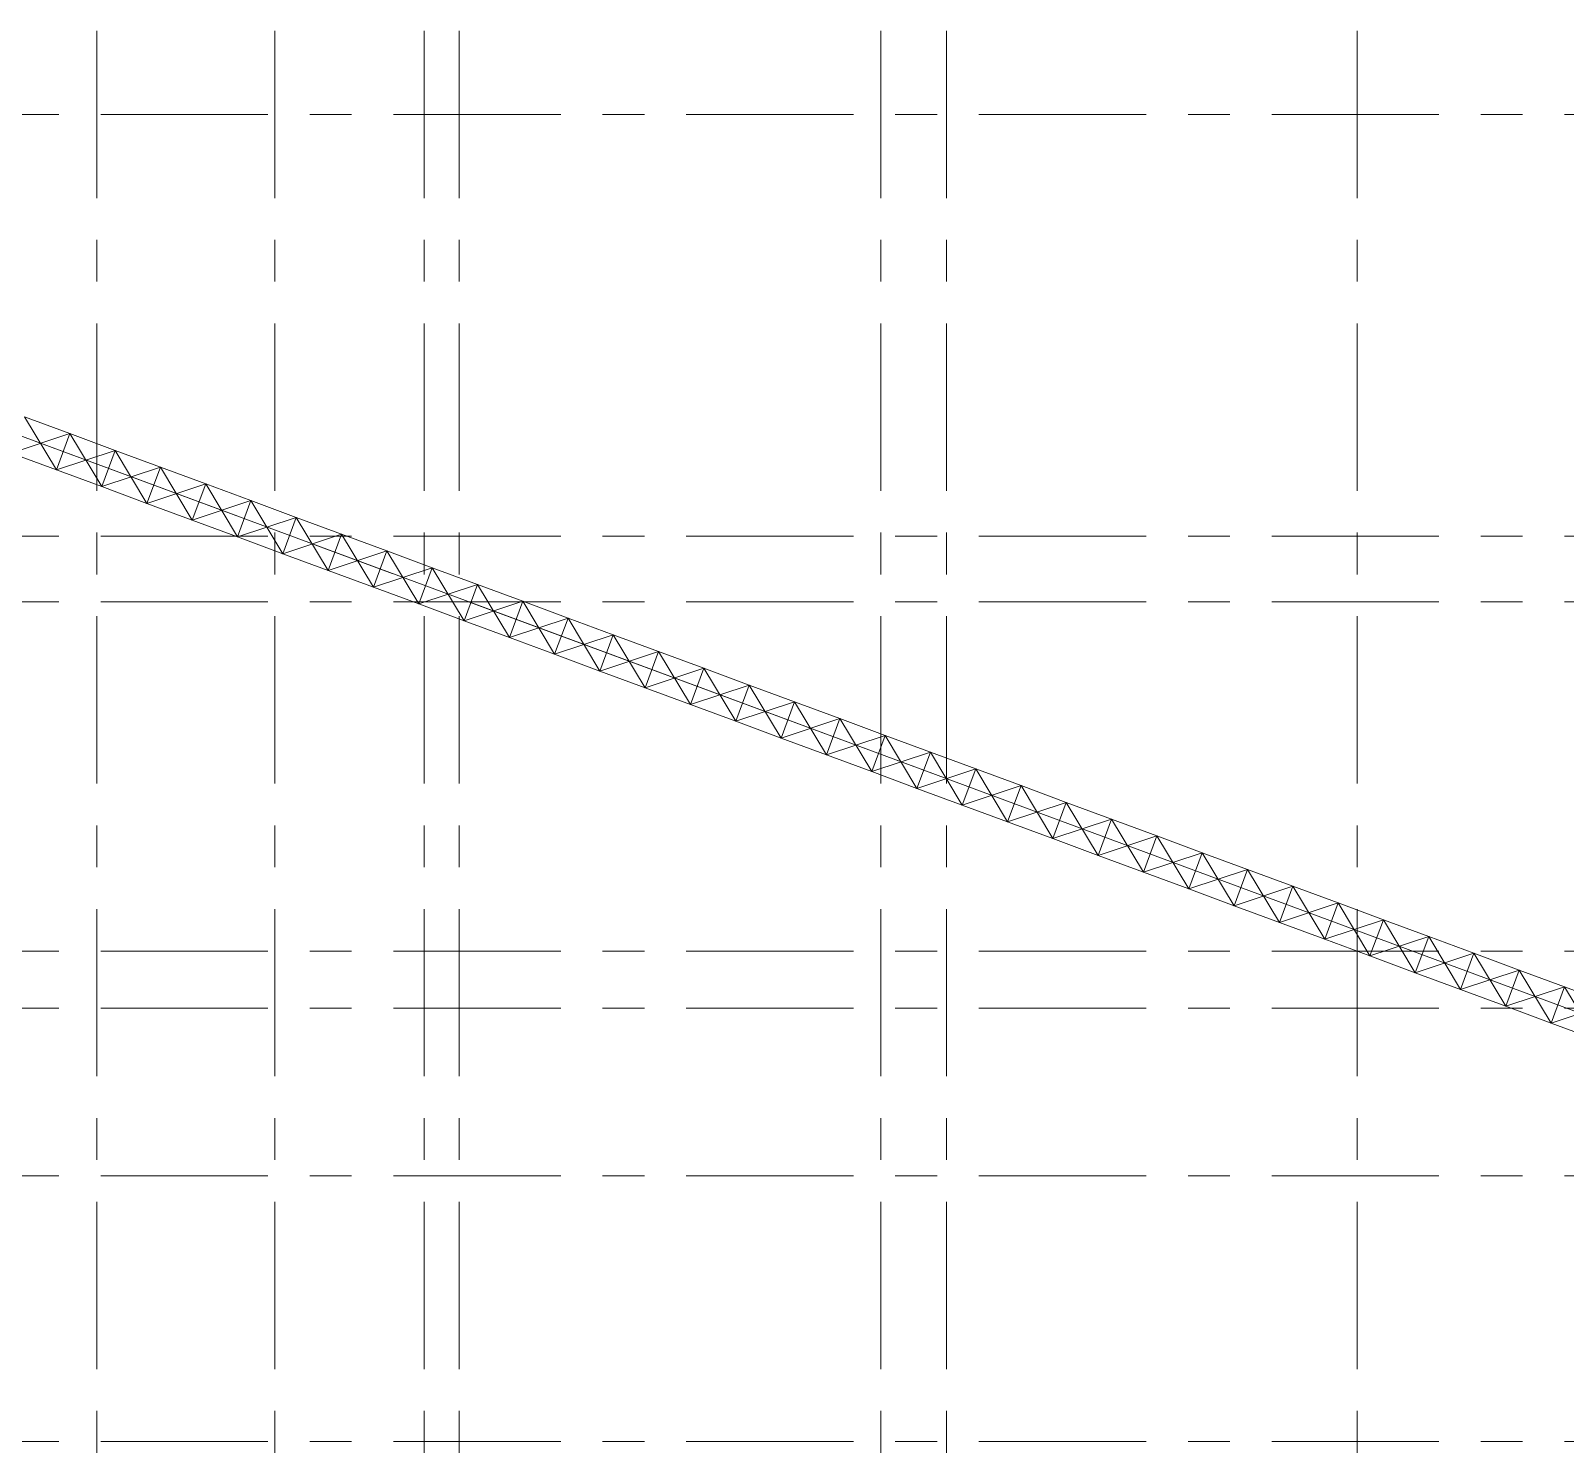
# Model space of a CAD drawing. Header units: millimetres. Extents: x 890967 to 1027655, y -688991 to -624560.
# Drawn here: x 924360 to 959311, y -656848 to -624587 of the extents above; entities that cross this region are included whole.
import ezdxf

# ---------------------------------------------------------------- set-up
doc = ezdxf.new("R2010")
doc.units = ezdxf.units.MM
doc.header["$LTSCALE"] = 300
doc.linetypes.add('CENTER2', pattern=[1.125, 0.75, -0.125, 0.125, -0.125])
doc.linetypes.add('Ligne de quadrillage', pattern=[22.225, 12.7, -3.175, 3.175, -3.175])
doc.layers.add('HACHT', color=8, linetype='Continuous', lineweight=5)
doc.layers.add('VATLIEU', color=32, linetype='Continuous', lineweight=9)
doc.layers.add('TUONG', color=2, linetype='Continuous')

# ---------------------------------------------------------------- blocks, each defined once
blk = doc.blocks.new('TRỤC CHÍNH BM')
at = {"layer": 'HACHT', "linetype": 'Ligne de quadrillage'}
for p, q in [((1745105, -332061), (1745105, -394815)), ((1749155, -332061), (1749155, -394815)), ((1752555, -332061), (1752555, -394815)), ((1753355, -332061), (1753355, -392910)), ((1762955, -332061), (1762955, -394815)), ((1764455, -332061), (1764455, -394815)), ((1773805, -332061), (1773805, -394815)), ((1711853, -333971), (1837538, -333971)), ((1711853, -343571), (1837538, -343571)), ((1711853, -345071), (1837538, -345071)), ((1711853, -353021), (1837538, -353021)), ((1711853, -354321), (1837538, -354321)), ((1711853, -358136), (1837538, -358136)), ((1711853, -364186), (1837538, -364186))]:
    blk.add_line(p, q, dxfattribs=at)
blk = doc.blocks.new('TC1')
at = {"layer": 'VATLIEU', "linetype": 'CENTER2', "ltscale": 50}
blk.add_line((1145636, -337445), (1188674, -353366), dxfattribs=at)
at = {"layer": 'VATLIEU', "ltscale": 500}
for p, q in [((1157710, -341911), (1209299, -361003)), ((1168188, -345319), (1167156, -344937)), ((1167156, -344938), (1167882, -346145)), ((1166851, -345763), (1168188, -345319)), ((1167882, -346145), (1168188, -345319)), ((1169219, -345701), (1168188, -345319)), ((1168188, -345319), (1168914, -346526)), ((1166851, -345763), (1167882, -346145)), ((1167882, -346145), (1169219, -345701)), ((1168914, -346526), (1169219, -345701)), ((1170251, -346083), (1169220, -345701)), ((1169220, -345701), (1169946, -346908)), ((1167882, -346145), (1168914, -346526)), ((1168914, -346526), (1170251, -346083)), ((1169946, -346908), (1170251, -346083)), ((1171283, -346465), (1170251, -346083)), ((1170251, -346083), (1170977, -347290)), ((1168914, -346526), (1169946, -346908)), ((1169946, -346908), (1171283, -346465)), ((1170977, -347290), (1171283, -346465)), ((1172314, -346846), (1171283, -346465)), ((1171283, -346465), (1172009, -347672)), ((1169946, -346908), (1170977, -347290)), ((1170977, -347290), (1172314, -346846)), ((1172009, -347672), (1172314, -346846)), ((1173346, -347228), (1172314, -346846)), ((1172314, -346846), (1173041, -348054)), ((1170977, -347290), (1172009, -347672)), ((1172009, -347672), (1173346, -347228)), ((1173041, -348054), (1173346, -347228)), ((1174378, -347610), (1173346, -347228)), ((1173346, -347228), (1174072, -348435)), ((1172009, -347672), (1173041, -348054)), ((1173041, -348054), (1174378, -347610)), ((1174072, -348435), (1174378, -347610)), ((1175409, -347992), (1174378, -347610)), ((1174378, -347610), (1175104, -348817)), ((1173041, -348054), (1174072, -348435)), ((1174072, -348435), (1175409, -347992)), ((1175104, -348817), (1175409, -347992)), ((1176441, -348373), (1175409, -347992)), ((1175409, -347992), (1176135, -349199)), ((1174072, -348435), (1175104, -348817)), ((1175104, -348817), (1176441, -348373)), ((1176135, -349199), (1176441, -348373)), ((1177472, -348755), (1176441, -348373)), ((1176441, -348374), (1177167, -349581)), ((1176135, -349199), (1177472, -348755)), ((1177167, -349581), (1177472, -348755)), ((1178504, -349137), (1177473, -348755)), ((1177473, -348755), (1178199, -349962)), ((1175104, -348817), (1176135, -349199)), ((1177167, -349581), (1178504, -349137)), ((1178199, -349962), (1178504, -349137)), ((1179536, -349519), (1178504, -349137)), ((1178504, -349137), (1179230, -350344)), ((1176135, -349199), (1177167, -349581)), ((1177167, -349581), (1178199, -349962)), ((1178199, -349962), (1179536, -349519)), ((1179230, -350344), (1179536, -349519)), ((1180567, -349900), (1179536, -349519)), ((1179536, -349519), (1180262, -350726)), ((1178199, -349962), (1179230, -350344)), ((1179230, -350344), (1180567, -349900)), ((1180262, -350726), (1180567, -349900)), ((1181599, -350282), (1180567, -349901)), ((1180567, -349901), (1181294, -351108)), ((1179230, -350344), (1180262, -350726)), ((1180262, -350726), (1181599, -350282)), ((1181294, -351108), (1181599, -350282)), ((1182631, -350664), (1181599, -350282)), ((1181599, -350282), (1182325, -351490)), ((1180262, -350726), (1181294, -351108)), ((1181294, -351108), (1182631, -350664)), ((1182325, -351490), (1182631, -350664)), ((1183662, -351046), (1182631, -350664)), ((1182631, -350664), (1183357, -351871)), ((1181294, -351108), (1182325, -351490)), ((1182325, -351490), (1183662, -351046)), ((1183357, -351871), (1183662, -351046)), ((1184694, -351428), (1183662, -351046)), ((1183662, -351046), (1184388, -352253)), ((1182325, -351490), (1183357, -351871)), ((1183357, -351871), (1184694, -351428)), ((1184388, -352253), (1184694, -351428)), ((1185725, -351809), (1184694, -351428)), ((1184694, -351428), (1185420, -352635)), ((1183357, -351871), (1184388, -352253)), ((1184388, -352253), (1185725, -351809)), ((1185420, -352635), (1185725, -351809)), ((1186757, -352191), (1185726, -351809)), ((1185726, -351809), (1186452, -353017)), ((1184388, -352253), (1185420, -352635)), ((1185420, -352635), (1186757, -352191)), ((1186452, -353017), (1186757, -352191)), ((1187789, -352573), (1186757, -352191)), ((1186757, -352191), (1187483, -353398)), ((1185420, -352635), (1186452, -353017)), ((1186452, -353017), (1187789, -352573)), ((1187483, -353398), (1187789, -352573)), ((1188820, -352955), (1187789, -352573)), ((1187789, -352573), (1188515, -353780)), ((1187483, -353398), (1188820, -352955)), ((1188515, -353780), (1188820, -352955)), ((1189852, -353336), (1188820, -352955)), ((1188820, -352955), (1189547, -354162)), ((1186452, -353017), (1187483, -353398)), ((1188515, -353780), (1189852, -353336)), ((1189547, -354162), (1189852, -353336)), ((1190884, -353718), (1189852, -353337)), ((1189852, -353337), (1190578, -354544)), ((1187483, -353398), (1188515, -353780)), ((1188515, -353780), (1189547, -354162)), ((1189547, -354162), (1190884, -353718)), ((1190578, -354544), (1190884, -353718)), ((1191915, -354100), (1190884, -353718)), ((1190884, -353718), (1191610, -354926)), ((1189547, -354162), (1190578, -354544)), ((1190578, -354544), (1191915, -354100)), ((1191610, -354926), (1191915, -354100)), ((1192947, -354482), (1191915, -354100)), ((1191915, -354100), (1192641, -355307)), ((1190578, -354544), (1191610, -354926)), ((1191610, -354926), (1192947, -354482)), ((1192641, -355307), (1192947, -354482)), ((1193978, -354864), (1192947, -354482)), ((1192947, -354482), (1193673, -355689)), ((1191610, -354926), (1192641, -355307)), ((1192641, -355307), (1193978, -354864)), ((1193673, -355689), (1193978, -354864)), ((1195010, -355245), (1193979, -354864)), ((1193979, -354864), (1194705, -356071)), ((1192641, -355307), (1193673, -355689)), ((1193673, -355689), (1195010, -355245)), ((1194705, -356071), (1195010, -355245)), ((1196042, -355627), (1195010, -355245)), ((1195010, -355245), (1195736, -356453)), ((1193673, -355689), (1194705, -356071)), ((1194705, -356071), (1196042, -355627)), ((1195736, -356453), (1196042, -355627)), ((1197073, -356009), (1196042, -355627)), ((1196042, -355627), (1196768, -356834)), ((1194705, -356071), (1195736, -356453)), ((1195736, -356453), (1197073, -356009)), ((1196768, -356834), (1197073, -356009)), ((1198105, -356391), (1197073, -356009)), ((1197073, -356009), (1197800, -357216)), ((1195736, -356453), (1196768, -356834)), ((1196768, -356834), (1198105, -356391)), ((1197800, -357216), (1198105, -356391)), ((1199137, -356772), (1198105, -356391)), ((1198105, -356391), (1198831, -357598)), ((1196768, -356834), (1197800, -357216)), ((1197800, -357216), (1199137, -356772)), ((1198831, -357598), (1199137, -356772)), ((1200168, -357154), (1199137, -356772)), ((1199137, -356773), (1199863, -357980)), ((1198831, -357598), (1200168, -357154)), ((1199863, -357980), (1200168, -357154)), ((1201200, -357536), (1200168, -357154)), ((1200168, -357154), (1200894, -358361)), ((1197800, -357216), (1198831, -357598)), ((1199863, -357980), (1201200, -357536)), ((1200894, -358361), (1201200, -357536)), ((1202231, -357918), (1201200, -357536)), ((1201200, -357536), (1201926, -358743)), ((1198831, -357598), (1199863, -357980)), ((1199863, -357980), (1200894, -358361)), ((1200894, -358361), (1202231, -357918)), ((1201926, -358743), (1202231, -357918)), ((1203263, -358299), (1202231, -357918)), ((1202231, -357918), (1202958, -359125)), ((1200894, -358361), (1201926, -358743)), ((1201926, -358743), (1203263, -358299)), ((1201926, -358743), (1202958, -359125))]:
    blk.add_line(p, q, dxfattribs=at)

msp = doc.modelspace()

# ---------------------------------------------------------------- block references
at = {"layer": 'TUONG', "linetype": 'ByBlock'}
msp.add_blockref('TRỤC CHÍNH BM', (-819236, -292526), dxfattribs=at)
at = {"layer": 'VATLIEU', "linetype": 'ByBlock'}
msp.add_blockref('TC1', (-242937, -288443), dxfattribs=at)

doc.saveas('drawing.dxf')
